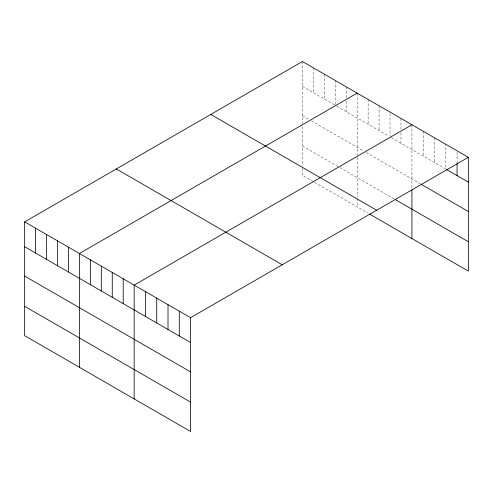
<?xml version="1.0" encoding="UTF-8"?>
<svg xmlns="http://www.w3.org/2000/svg" width="493" height="493" viewBox="0 0 493 493"><rect width="100%" height="100%" fill="white"/><g stroke="black" fill="none" stroke-linecap="round" stroke-linejoin="round"><path stroke-width="0.37" stroke-dasharray="2.46 1.85" d="M302.425 86.349L334.63 104.947M336.565 106.063L388.743 136.185M391.319 137.676L445.783 169.117L445.783 144.289M302.425 115.707L308.864 119.429M311.44 120.914L363.618 151.043M366.194 152.528L420.56 183.914M302.425 145.959L339.141 167.158M339.788 167.528L394.542 199.141M313.375 181.64L302.425 175.317L302.425 167.035M314.663 182.379L368.129 213.253M457.066 152.306L457.066 162.838M434.499 137.775L434.499 162.604M423.216 131.261L423.216 156.09M411.932 124.741L411.932 188.295M400.982 118.419L400.982 129.708M400.982 132.716L400.982 143.253M390.031 113.606L390.031 136.179M379.08 105.773L379.08 130.608M368.129 99.45L368.129 124.285M357.178 93.128L357.178 155.246M357.178 157.403L357.178 197.145M357.178 198.648L357.178 206.931M346.228 86.811L346.228 98.095M346.228 101.108L346.228 111.64M335.277 80.488L335.277 104.565M324.326 74.166L324.326 98.994M313.375 67.843L313.375 92.672M302.425 61.52L302.425 123.632M302.425 126.51L302.425 165.531"/><path stroke-width="0.74" d="M468.35 157.316L190.575 317.683L190.575 431.48L24.65 335.684L24.65 221.887L302.425 61.52L468.35 157.316L468.35 271.113L369.417 213.993M357.178 93.128L79.404 253.501L79.404 367.297M411.932 124.741L134.164 285.114L134.164 398.911M446.448 169.5L468.35 182.145M421.225 184.302L468.35 211.503M395.183 199.511L468.35 241.755M210.757 114.438L376.683 210.24M116.317 168.963L282.243 264.766M24.65 221.887L190.575 317.683M24.65 246.722L190.575 342.518M24.65 276.08L190.575 371.876M24.65 306.326L190.575 402.122M457.066 163.596L457.066 175.631M411.932 189.737L411.932 238.544M179.298 311.169L179.298 336.004M168.014 304.656L168.014 329.49M156.731 298.142L156.731 322.977M145.447 291.628L145.447 316.463M123.213 278.791L123.213 303.62M112.262 272.469L112.262 297.304M101.311 266.146L101.311 290.981M90.355 259.823L90.355 284.658M68.453 247.178L68.453 272.013M57.502 240.855L57.502 265.69M46.552 234.532L46.552 259.367M35.601 228.21L35.601 253.045"/></g></svg>
